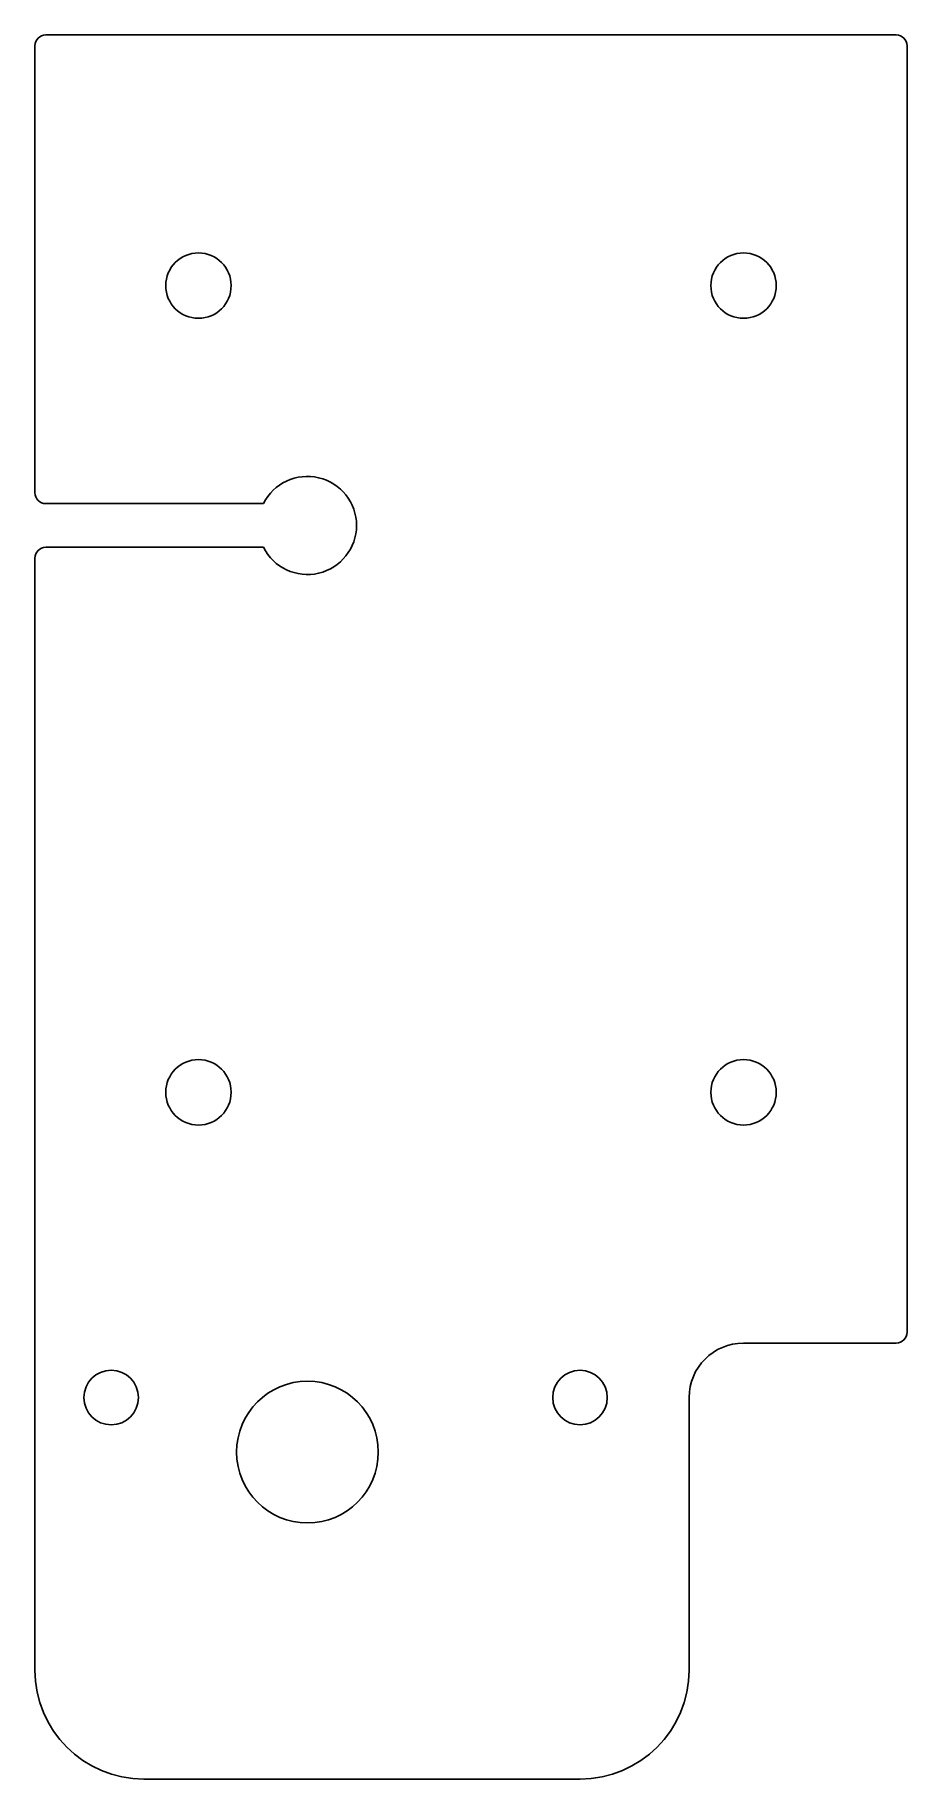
# Model space of a CAD drawing. Extents: x -25 to 55, y -115 to 45.
import ezdxf

# ---------------------------------------------------------------- set-up
doc = ezdxf.new("R2010")
doc.units = 0
doc.layers.add('b_BLDC_holder_part1_V2_001_', color=7, linetype='CONTINUOUS')

msp = doc.modelspace()

# ---------------------------------------------------------------- linework, layer by layer
at = {"layer": 'b_BLDC_holder_part1_V2_001_'}
for p, q in [((-24, 45), (54, 45)), ((-24, 45), (54, 45)), ((-24, 45), (-24, 45, 10)), ((-24, 45, 10), (54, 45, 10)), ((-24, 45), (-24, 45, 10)), ((-24, 45, 10), (54, 45, 10)), ((54, 45), (54, 45, 10)), ((54, 45), (54, 45, 10)), ((-25, 44), (-25, 3)), ((-25, 44), (-25, 44, 10)), ((-25, 44), (-25, 3)), ((-25, 44), (-25, 44, 10)), ((-25, 44, 10), (-25, 3, 10)), ((-25, 44, 10), (-25, 3, 10)), ((55, 44), (55, -74)), ((55, 44), (55, -74)), ((55, 44), (55, 44, 10)), ((55, 44, 10), (55, -74, 10)), ((55, 44), (55, 44, 10)), ((55, 44, 10), (55, -74, 10)), ((-7, 22), (-7, 22, 10)), ((-7, 22), (-7, 22, 10)), ((43, 22), (43, 22, 10)), ((43, 22), (43, 22, 10)), ((-25, 3), (-25, 3, 10)), ((-25, 3), (-25, 3, 10)), ((-4.03113, 2), (-24, 2)), ((-4.03113, 2), (-24, 2)), ((-24, 2), (-24, 2, 10)), ((-4.03113, 2, 10), (-24, 2, 10)), ((-24, 2), (-24, 2, 10)), ((-4.03113, 2, 10), (-24, 2, 10)), ((-4.03113, 2), (-4.03113, 2, 10)), ((-4.03113, 2), (-4.03113, 2, 10)), ((-25, -3), (-25, -105)), ((-25, -3), (-25, -105)), ((-25, -3), (-25, -3, 10)), ((-25, -3, 10), (-25, -105, 10)), ((-25, -3), (-25, -3, 10)), ((-25, -3, 10), (-25, -105, 10)), ((-4.03113, -2), (-24, -2)), ((-24, -2), (-24, -2, 10)), ((-4.03113, -2), (-24, -2)), ((-24, -2), (-24, -2, 10)), ((-4.03113, -2, 10), (-24, -2, 10)), ((-4.03113, -2, 10), (-24, -2, 10)), ((-4.03113, -2), (-4.03113, -2, 10)), ((-4.03113, -2), (-4.03113, -2, 10)), ((-7, -52), (-7, -52, 10)), ((-7, -52), (-7, -52, 10)), ((43, -52), (43, -52, 10)), ((43, -52), (43, -52, 10)), ((40, -75), (54, -75)), ((40, -75), (40, -75, 10)), ((40, -75), (54, -75)), ((40, -75), (40, -75, 10)), ((40, -75, 10), (54, -75, 10)), ((40, -75, 10), (54, -75, 10)), ((54, -75), (54, -75, 10)), ((54, -75), (54, -75, 10)), ((55, -74), (55, -74, 10)), ((55, -74), (55, -74, 10)), ((-15.5, -80), (-15.5, -80, 10)), ((-15.5, -80), (-15.5, -80, 10)), ((27.5, -80), (27.5, -80, 10)), ((27.5, -80), (27.5, -80, 10)), ((35, -105), (35, -80)), ((35, -105), (35, -80)), ((35, -80), (35, -80, 10)), ((35, -105, 10), (35, -80, 10)), ((35, -80), (35, -80, 10)), ((35, -105, 10), (35, -80, 10)), ((6.5, -85), (6.5, -85, 10)), ((6.5, -85), (6.5, -85, 10)), ((-25, -105), (-25, -105, 10)), ((-25, -105), (-25, -105, 10)), ((35, -105), (35, -105, 10)), ((35, -105), (35, -105, 10)), ((-15, -115), (25, -115)), ((-15, -115), (25, -115)), ((-15, -115), (-15, -115, 10)), ((-15, -115, 10), (25, -115, 10)), ((-15, -115), (-15, -115, 10)), ((-15, -115, 10), (25, -115, 10)), ((25, -115), (25, -115, 10)), ((25, -115), (25, -115, 10))]:
    msp.add_line(p, q, dxfattribs=at)
for centre, radius in [((-10, 22), 3), ((-10, 22), 3), ((-10, 22), 3), ((-10, 22), 3), ((40, 22), 3), ((40, 22), 3), ((40, 22), 3), ((40, 22), 3), ((-10, -52), 3), ((-10, -52), 3), ((-10, -52), 3), ((-10, -52), 3), ((40, -52), 3), ((40, -52), 3), ((40, -52), 3), ((40, -52), 3), ((-18, -80), 2.5), ((-18, -80), 2.5), ((-18, -80), 2.5), ((-18, -80), 2.5), ((25, -80), 2.5), ((25, -80), 2.5), ((25, -80), 2.5), ((25, -80), 2.5), ((0, -85), 6.5), ((0, -85), 6.5), ((0, -85), 6.5), ((0, -85), 6.5)]:
    msp.add_circle(centre, radius, dxfattribs=at)
for centre, radius, start, end in [((-24, 44), 1, 90, 180), ((-24, 44), 1, 90, 180), ((-24, 44, 10), 1, 90, 180), ((-24, 44, 10), 1, 90, 180), ((54, 44), 1, 0, 90), ((54, 44), 1, 0, 90), ((54, 44, 10), 1, 0, 90), ((54, 44, 10), 1, 0, 90), ((0, 0), 4.5, -153.612, 153.612), ((0, 0), 4.5, -153.612, 153.612), ((0, 0, 10), 4.5, -153.612, 153.612), ((0, 0, 10), 4.5, -153.612, 153.612), ((-24, 3), 1, -180, -90), ((-24, 3), 1, -180, -90), ((-24, 3, 10), 1, -180, -90), ((-24, 3, 10), 1, -180, -90), ((-24, -3), 1, 90, 180), ((-24, -3), 1, 90, 180), ((-24, -3, 10), 1, 90, 180), ((-24, -3, 10), 1, 90, 180), ((40, -80), 5, 90, 180), ((40, -80), 5, 90, 180), ((40, -80, 10), 5, 90, 180), ((40, -80, 10), 5, 90, 180), ((54, -74), 1, -90, 0), ((54, -74), 1, -90, 0), ((54, -74, 10), 1, -90, 0), ((54, -74, 10), 1, -90, 0), ((-15, -105), 10, 180, -90), ((-15, -105), 10, 180, -90), ((-15, -105, 10), 10, 180, -90), ((-15, -105, 10), 10, 180, -90), ((25, -105), 10, -90, 0), ((25, -105), 10, -90, 0), ((25, -105, 10), 10, -90, 0), ((25, -105, 10), 10, -90, 0)]:
    msp.add_arc(centre, radius, start, end, dxfattribs=at)

doc.saveas('drawing.dxf')
